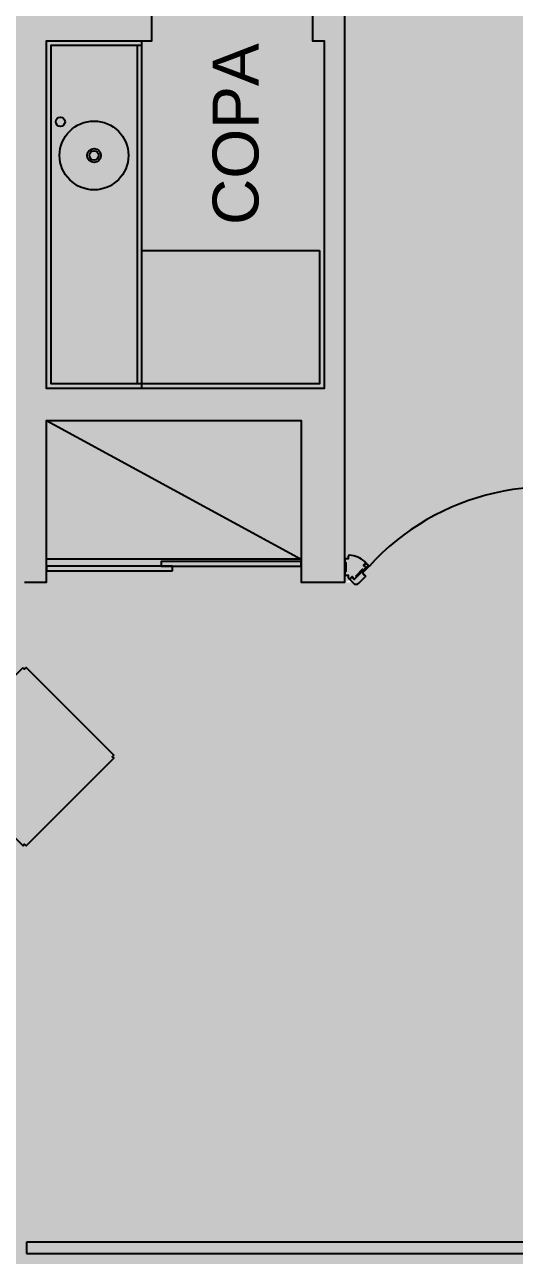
# Model space of a CAD drawing. Header units: metres. Extents: x -331 to 2982, y 362 to 2539.
# Drawn here: x 809.12 to 811.26, y 1924.64 to 1930 of the extents above; entities that cross this region are included whole.
import ezdxf

# ---------------------------------------------------------------- set-up
doc = ezdxf.new("R2010")
doc.units = ezdxf.units.M
doc.linetypes.add('XR_BL2_3 PAV$0$CONTINUOUS', pattern=[0])
doc.layers.add('_corredores', color=251, linetype='Continuous', plot=False)
doc.layers.add('_salas', color=251, linetype='Continuous', plot=False)
for name, color, linetype in [('ALV', 251, 'Continuous'), ('CX', 251, 'Continuous'), ('Est', 251, 'Continuous'), ('Mob', 251, 'Continuous'), ('Texto_Salas', 251, 'Continuous'), ('vid', 251, 'Continuous')]:
    doc.layers.add(name, color=color, linetype=linetype)
doc.styles.add('ARIAL', font='arial.ttf')

msp = doc.modelspace()

# ---------------------------------------------------------------- hatches: boundary and pattern name
at = {"layer": '_corredores', "transparency": 33554508}
h = msp.add_hatch(color=256, dxfattribs=at)
h.dxf.hatch_style = 1
h.paths.add_polyline_path([(851.6090103991523, 1924.544323201043), (870.3790019929907, 1924.544323201043), (870.3790020081501, 1926.38005962896), (870.1890031989592, 1926.380063498952), (870.1890031989592, 1926.577053964118), (870.0030230681255, 1926.764323779391), (866.304005456911, 1926.765022920283), (866.2884016433563, 1926.731474881693), (866.1837608401465, 1926.8135582612), (865.4223933805551, 1927.574323779393), (863.9939660847658, 1927.574323779393), (862.5655387889765, 1927.574323779393), (861.7555975857936, 1926.765022920283), (861.7200122290428, 1926.765022920283), (861.7164457710942, 1926.764144565178), (861.7029473616385, 1926.762872930572), (861.6849267126208, 1926.762872930572), (858.0906787502599, 1926.765022920283), (857.7440003585571, 1926.418344528582), (857.3973219668542, 1926.765022920283), (853.8040740044862, 1926.765022920283), (853.7884701909315, 1926.731474881693), (853.6838293877217, 1926.8135582612), (852.9224619281304, 1927.574323779393), (851.494034632341, 1927.574323779393), (849.747500108544, 1927.574324326038), (849.7475001085622, 1926.814324326045), (849.6075001085501, 1926.814324326045), (849.6075001085542, 1929.894324326034), (841.2340003585477, 1929.894324326046), (841.2340003585473, 1928.05432432604), (840.4741414373702, 1928.05432432604), (840.4741414373702, 1927.096091448476), (840.7559085598004, 1926.814324326047), (840.3740708979617, 1926.432486664205), (840.0415346418758, 1926.76502292029), (836.4343521921583, 1926.76502292029), (836.4187483786036, 1926.7314748817), (836.3141075753938, 1926.813558261207), (835.5527401158024, 1927.5743237794), (834.1243128200131, 1927.5743237794), (832.6958855242237, 1927.5743237794), (831.8859443210408, 1926.76502292029), (831.8503589642901, 1926.76502292029), (831.8467925063414, 1926.764144565185), (831.8332940968858, 1926.762872930579), (831.8152734478681, 1926.762872930579), (828.2210254855072, 1926.76502292029), (827.8743470938043, 1926.418344528589), (827.5276687021014, 1926.76502292029), (823.9338683480682, 1926.76502292029), (823.9182645345136, 1926.7314748817), (823.8136237313038, 1926.813558261207), (823.0522562717124, 1927.5743237794), (821.6238289759231, 1927.5743237794), (820.1954016801337, 1927.5743237794), (819.3854604769508, 1926.76502292029), (819.3498751202001, 1926.76502292029), (819.3463086622514, 1926.764144565185), (819.3328102527958, 1926.762872930579), (819.3147896037781, 1926.762872930579), (815.7205416414172, 1926.76502292029), (815.3738632497143, 1926.418344528589), (815.0271848580114, 1926.76502292029), (811.4339368956507, 1926.76502292029), (811.4183330820961, 1926.7314748817), (811.3136922788863, 1926.813558261207), (810.5523248192949, 1927.5743237794), (809.1238975235055, 1927.5743237794), (807.6954702277162, 1927.5743237794), (806.8855290245333, 1926.76502292029), (806.8499436677826, 1926.76502292029), (806.8463772098339, 1926.764144565185), (806.8328788003782, 1926.762872930579), (806.8148581513606, 1926.762872930579), (803.2206101889851, 1926.76502292029), (802.8739317972822, 1926.418344528589), (802.5272534055794, 1926.76502292029), (798.9339369093268, 1926.76502292029), (798.9183330957721, 1926.7314748817), (798.8136922925623, 1926.813558261207), (798.052324832971, 1927.5743237794), (796.6238975371816, 1927.5743237794), (795.1954702413923, 1927.5743237794), (794.3855290382094, 1926.76502292029), (794.3499436814586, 1926.76502292029), (794.34637722351, 1926.764144565185), (794.3328788140543, 1926.762872930579), (794.3148581650366, 1926.762872930579), (790.7206102026757, 1926.76502292029), (790.3739318109729, 1926.418344528589), (790.02725341927, 1926.76502292029), (786.4340054568947, 1926.76502292029), (786.4184016433396, 1926.7314748817), (786.3137608401303, 1926.813558261207), (785.5523933805389, 1927.5743237794), (784.1239660847496, 1927.5743237794), (782.6955387889602, 1927.5743237794), (781.8855975857773, 1926.76502292029), (781.8500122290266, 1926.76502292029), (781.8464457710779, 1926.764144565185), (781.8329473616222, 1926.762872930579), (781.8149267126046, 1926.762872930579), (778.2206787502437, 1926.76502292029), (777.8740003585408, 1926.418344528589), (777.5273219668379, 1926.76502292029), (773.9340740044772, 1926.76502292029), (773.9184701909221, 1926.7314748817), (773.8138293877128, 1926.813558261207), (773.0524619281214, 1927.5743237794), (771.624034632332, 1927.5743237794), (770.1956073365427, 1927.5743237794), (769.3856796929526, 1926.765036469163), (769.3501084914014, 1926.76502974595), (769.3465143186604, 1926.764144565185), (769.3330159092047, 1926.762872930579), (769.3149952601871, 1926.762872930579), (765.6149776489724, 1926.764323779398), (765.4289975181387, 1926.577053964125), (765.4289975181387, 1926.38006349896), (765.2389987089477, 1926.380059628968), (765.2389987089477, 1924.544323201032), (770.0840003585545, 1924.544323201032), (770.0840003585545, 1914.631084747843), (770.3940037716084, 1914.631084747843), (770.3940037716084, 1905.511084747842), (765.0090032716002, 1905.511084747842), (765.0090032716007, 1910.811084747842), (763.8090032716004, 1910.811084747842), (763.8090032716004, 1905.511084747842), (755.9090032716003, 1905.511084747842), (755.9090032716003, 1910.811084747842), (754.8090032716004, 1910.811084747842), (754.8090032716004, 1905.511084747842), (746.0590032716004, 1905.511084747842), (746.0590032716004, 1901.896084747842), (748.4290032716008, 1901.896084747842), (748.4290032716008, 1903.596084747842), (748.0290032716002, 1903.596084747842), (748.0290032716002, 1903.796084747842), (754.4540032716004, 1903.796084747842), (754.4540032716004, 1903.596084747842), (754.1290032716006, 1903.596084747842), (754.1290032716006, 1901.896084747842), (754.4540032716004, 1901.896084747842), (754.4540032716004, 1901.696084747842), (754.4540032716004, 1901.171084747842), (757.9540032716004, 1901.171084747842), (757.9540032716004, 1903.571084747842), (757.9540032716004, 1903.771084747842), (768.0090032716007, 1903.771084747842), (768.0090032716007, 1903.751084747838), (768.8140032716005, 1903.751084747842), (768.8140032716005, 1895.791084747842), (767.9840032716006, 1895.791084747842), (767.9840032716006, 1895.771084747842), (762.3440032716007, 1895.771084747842), (761.0690032716006, 1895.771084747842), (761.0690032716006, 1893.046084747842), (754.1540032716002, 1893.046084747842), (752.4790032716005, 1893.046084747842), (752.4790032716005, 1860.521059430916), (752.4790032716005, 1859.096084747842), (752.4790032716005, 1857.621084747842), (754.0790032716004, 1857.621084747842), (754.0790032716004, 1860.546084747842), (753.9040032716002, 1860.546084747842), (753.9040032716002, 1863.421084747842), (754.1690032716006, 1863.421084747842), (754.1690032716006, 1887.631084747842), (760.8040032716008, 1887.631084747842), (760.8040032716008, 1887.721084747842), (768.9090032716003, 1887.721084747842), (770.3090032716004, 1887.721084747842), (771.9090032716003, 1887.721084747842), (773.009003271749, 1887.72108474734), (775.8590032717502, 1887.72108474734), (775.8590032717502, 1886.621084747842), (777.1590032716003, 1886.621084747842), (777.1590032716003, 1887.721084747842), (788.7590032716002, 1887.721084747842), (788.7590032716007, 1886.621084747842), (790.0590032716004, 1886.621084747842), (790.0590032716004, 1887.721084747842), (802.3090032716004, 1887.721084747842), (804.0090032716007, 1887.721084747842), (844.9590032716005, 1887.721084747842), (844.9590032716005, 1887.896084747842), (845.2590032716007, 1887.896084747842), (845.2590032716007, 1887.542534266989), (845.2590032716007, 1863.221084747842), (807.1090032716011, 1863.221084747842), (807.1090032716002, 1860.671084747842), (807.1090032716006, 1860.571084747842), (806.5557595249584, 1860.571084747842), (806.5557595249584, 1858.751084747842), (806.5557595249584, 1855.871084747842), (806.5557595249584, 1855.143084747842), (807.955759524958, 1855.143084747843), (807.955759524958, 1857.121084747842), (809.1340032716002, 1857.121084747842), (809.1340032716016, 1860.671084747842), (845.2590032716007, 1860.671084747842), (845.2590032716007, 1855.976525973798), (846.3840032716007, 1855.976525973798), (846.3840032716007, 1856.871084747842), (846.0340032716003, 1856.871084747842), (846.0340032716003, 1856.971084747842), (846.4340032716004, 1856.971084747842), (846.4340032716004, 1860.671084747842), (849.1840032716004, 1860.671084747842), (849.1840032716004, 1856.971084747842), (849.5840032716005, 1856.971084747842), (849.5840032716005, 1856.871084747842), (849.2340032716002, 1856.871084747842), (849.2340032716002, 1855.976525973798), (850.4590032716005, 1855.976525973798), (850.4590032716005, 1860.671084747842), (859.4590032716005, 1860.671084747842), (859.4590032716005, 1863.221084747842), (849.5590032716004, 1863.221084747848), (849.5590032716004, 1888.221084747842), (849.6590032716003, 1888.221084747842), (849.6590032716003, 1887.721084747842), (854.2890032716004, 1887.721084747842), (854.2890032716004, 1895.621084747842), (859.2590032716007, 1895.621084747842), (859.2590032716007, 1905.521084747842), (857.3590032716006, 1905.521084747842), (857.3590032716002, 1905.621084747842), (858.0340032716003, 1905.621084747842), (858.0340032716003, 1908.221084747842), (853.7090032716005, 1908.221084747842), (853.7090032716005, 1908.183584747842), (853.6090032716006, 1908.183584747842), (853.6090032716002, 1910.121084747842), (850.8590032716006, 1910.121084747842), (850.8600986497395, 1912.861084747706), (849.6590032717359, 1912.861084747706), (849.6590032716003, 1908.921084747842), (852.4090032716003, 1908.921084747842), (852.4090032716003, 1903.771084747842), (852.4090032716003, 1895.701084747842), (852.4090032716003, 1890.371084747842), (849.5590032716004, 1890.371084747842), (849.5590032716004, 1908.921084747842), (849.559003271735, 1912.961084747706), (852.2590032717353, 1912.961084747706), (852.2590032717358, 1914.631084747706), (851.6090103991523, 1914.631084747842)])
h.paths.add_polyline_path([(845.9290073625052, 1914.631084747842), (846.0060032716005, 1914.631084747842), (846.0060032716005, 1905.511084747842), (844.9990032716005, 1905.511084747842), (844.9990032716005, 1909.911084747842), (845.0090032716007, 1910.811084747842), (843.8090032716004, 1910.811084747842), (843.8090032716004, 1905.511084747842), (835.0090032716007, 1905.511084747842), (835.0090032716007, 1910.811084747842), (833.8090032716004, 1910.811084747842), (833.8090032716004, 1905.511084747842), (825.0090032716007, 1905.511084747842), (825.0090032716007, 1910.811084747842), (823.8090032716004, 1910.811084747842), (823.8090032716004, 1905.511084747842), (815.0090032716007, 1905.511084747843), (815.0090032716007, 1910.811084747842), (813.8090032716004, 1910.811084747842), (813.8090032716004, 1905.511084747842), (805.0090032716007, 1905.511084747843), (805.0090032716007, 1910.811084747842), (803.8090032716004, 1910.811084747842), (803.8090032716004, 1905.511084747842), (795.0090032716007, 1905.511084747843), (795.0090032716007, 1910.811084747842), (793.8090032716004, 1910.811084747842), (793.8090032716004, 1905.511084747842), (785.0090032716007, 1905.511084747843), (785.0090032716007, 1910.811084747842), (783.8090032716004, 1910.811084747842), (783.8090032716004, 1905.511084747842), (775.0090032716007, 1905.511084747843), (775.0090032716002, 1910.811084747842), (773.9790066846554, 1910.811084747843), (773.9790066846554, 1905.511084747843), (773.1940037717814, 1905.511084747843), (773.1940037717814, 1914.631084747843), (773.124003456136, 1914.631084747843), (773.1237412057781, 1920.11131046298), (775.1443230805003, 1920.111316249778), (775.1443230805003, 1921.611324326035), (775.1243230805158, 1921.611324326035), (775.1243230805158, 1922.031324326047), (773.6243230805003, 1922.031324326051), (773.6243230805003, 1921.611324326052), (773.1640003585526, 1921.611324326052), (773.1639903204782, 1924.544323201033), (845.9290005234079, 1924.543191984598), (845.9294277829522, 1921.611324326052), (845.468673134571, 1921.611324326052), (845.468667598534, 1922.031324326051), (843.968673134571, 1922.031324326047), (843.9686731345555, 1921.611324326035), (843.948673134571, 1920.111324325963), (845.9287350335326, 1920.111324325901)], flags=16)
h.paths.add_polyline_path([(851.4940003585543, 1926.432486664204), (851.1121626967115, 1926.814324326045), (851.4940003585507, 1927.196161987886), (851.8758380203926, 1926.814324326045)], flags=16)
h.paths.add_polyline_path([(845.2440003585552, 1926.4324866642), (844.8621626967133, 1926.814324326041), (845.2440003585516, 1927.196161987882), (845.6258380203944, 1926.814324326041)], flags=16)
h.paths.add_polyline_path([(845.1190032716004, 1903.801084747842), (845.1190032716004, 1895.821084747676), (845.2590032717353, 1895.821084747676), (845.2590032717353, 1890.321084747706), (839.6590032717068, 1890.321084747706), (775.8590032717348, 1890.32108474734), (772.9840032717066, 1890.32108474734), (772.9840032716006, 1895.791084747842), (771.7540032716006, 1895.791084747842), (771.7540032716006, 1903.746084747842), (773.0990032716004, 1903.746084747842), (773.0990032716004, 1903.801084747842)], flags=16)
h.paths.add_polyline_path([(834.5060456549386, 1926.814324326041), (834.1242079930998, 1926.4324866642), (833.7423703312575, 1926.814324326041), (834.1242079930962, 1927.196161987882)], flags=16)
h.paths.add_polyline_path([(863.6121621977368, 1926.814324825011), (863.9939998595755, 1927.196162486852), (864.3758375214179, 1926.814324825011), (863.9939998595792, 1926.43248716317)], flags=16)
h.paths.add_polyline_path([(845.2590032717353, 1895.821084747676), (845.2590032717353, 1890.321084747706), (839.6590032717068, 1890.321084747706), (775.8590032717348, 1890.32108474734), (772.9840032717066, 1890.32108474734), (772.9840032717066, 1895.82108474734), (775.8590032717348, 1895.82108474734), (839.6590032717068, 1895.821084747676)], flags=0)
h.paths.add_polyline_path([(822.0060113880127, 1926.814324326041), (821.6241737261739, 1926.4324866642), (821.2423360643315, 1926.814324326041), (821.6241737261703, 1927.196161987882)], flags=16)
h.paths.add_polyline_path([(809.5058380203691, 1926.814324326041), (809.1240003585303, 1926.4324866642), (808.742162696688, 1926.814324326041), (809.1240003585267, 1927.196161987882)], flags=16)
h.paths.add_polyline_path([(797.0058380203809, 1926.814324326041), (796.6240003585422, 1926.4324866642), (796.2421626966998, 1926.814324326041), (796.6240003585385, 1927.196161987882)], flags=16)
h.paths.add_polyline_path([(784.5057699717845, 1926.814324825011), (784.1239323099458, 1926.43248716317), (783.7420946481034, 1926.814324825011), (784.1239323099421, 1927.196162486852)], flags=16)
h.paths.add_polyline_path([(772.0058385193597, 1926.814324825011), (771.624000857521, 1926.43248716317), (771.2421631956786, 1926.814324825011), (771.6240008575173, 1927.196162486852)], flags=16)
edge = h.paths.add_edge_path(flags=16)
edge.add_line((767.5554988806216, 1893.923973384908), (767.4080515126493, 1893.820729626365))
edge.add_line((767.4080515126493, 1893.820729626365), (767.2030086811719, 1894.065090157414))
edge.add_line((767.2030086811719, 1894.065090157414), (766.3085186029712, 1893.170600079213))
edge.add_arc((765.9090032716013, 1892.771084747842), 0.5649999999996324, -45.00000000003263, 45.00000000003263, ccw=False)
edge.add_line((766.3085186029712, 1892.371569416472), (767.2030086811719, 1891.477079338271))
edge.add_line((767.2030086811719, 1891.477079338271), (767.4080515126493, 1891.72143986932))
edge.add_line((767.4080515126493, 1891.72143986932), (767.5554988806216, 1891.618196110777))
edge.add_arc((765.9090032716006, 1892.771084747842), 2.010000000000087, 34.99999999999568, 325.00000000000426, ccw=False)
at = {"layer": '_salas', "transparency": 33554559}
h = msp.add_hatch(color=256, dxfattribs=at)
h.dxf.hatch_style = 1
h.paths.add_polyline_path([(870.3790004178522, 1937.729323201039), (851.6290007293983, 1937.729323280427), (851.6290007293974, 1939.284324326051), (851.2989999810188, 1939.284324326051), (851.2989999810188, 1937.729324511683), (840.5640011069281, 1937.729324511683), (840.5640011069277, 1939.28432432605), (840.2340003585491, 1939.28432432605), (840.2340003585491, 1937.729322654398), (765.2390002925649, 1937.729322654398), (765.2389987089477, 1926.380059628968), (765.4289975181387, 1926.38006349896), (765.4289975181387, 1926.577053964125), (765.6149776489724, 1926.764323779398), (769.3501084914014, 1926.76502974595), (769.3825654941575, 1926.773023327954), (769.4342398769513, 1926.813558261207), (770.1915816380133, 1927.570301263611), (770.2046631134658, 1927.583382739063), (770.2290003518701, 1927.5743237794), (771.624034632332, 1927.5743237794), (773.019068912794, 1927.5743237794), (773.0434061511983, 1927.583382739063), (773.0564876266508, 1927.570301263611), (773.8138293877128, 1926.813558261207), (773.8655037705066, 1926.773023327954), (773.897988488055, 1926.76502292029), (777.5273219668379, 1926.76502292029), (777.8669292907362, 1926.425415596394), (777.8740003585444, 1926.432486664202), (778.2206787502437, 1926.76502292029), (781.8500122290266, 1926.76502292029), (781.882496946575, 1926.773023327954), (781.9341713293688, 1926.813558261207), (782.6915130904308, 1927.570301263611), (782.7045945658833, 1927.583382739063), (782.7289318042876, 1927.5743237794), (784.1239660847496, 1927.5743237794), (785.5190003652115, 1927.5743237794), (785.5433376036158, 1927.583382739063), (785.5564190790683, 1927.570301263611), (786.3137608401303, 1926.813558261207), (786.3654352229241, 1926.773023327954), (786.3979199404725, 1926.76502292029), (790.02725341927, 1926.76502292029), (790.3668607431682, 1926.425415596394), (790.3739318109692, 1926.432486664202), (790.7206102026757, 1926.76502292029), (794.3499436814586, 1926.76502292029), (794.382428399007, 1926.773023327954), (794.4341027818009, 1926.813558261207), (795.1914445428629, 1927.570301263611), (795.2045260183154, 1927.583382739063), (795.2288632567197, 1927.5743237794), (796.6238975371816, 1927.5743237794), (798.0189318176435, 1927.5743237794), (798.0432690560478, 1927.583382739063), (798.0563505315004, 1927.570301263611), (798.8136922925623, 1926.813558261207), (798.8653666753562, 1926.773023327954), (798.8978513929046, 1926.76502292029), (802.5272534055794, 1926.76502292029), (802.8668607294776, 1926.425415596394), (802.8739317972859, 1926.432486664202), (803.2206101889851, 1926.76502292029), (806.8499436677826, 1926.76502292029), (806.882428385331, 1926.773023327954), (806.9341027681248, 1926.813558261207), (807.6914445291868, 1927.570301263611), (807.7045260046393, 1927.583382739063), (807.7288632430436, 1927.5743237794), (809.1238975235055, 1927.5743237794), (810.5189318039675, 1927.5743237794), (810.5432690423718, 1927.583382739063), (810.5563505178243, 1927.570301263611), (811.3136922788863, 1926.813558261207), (811.3653666616801, 1926.773023327954), (811.3978513792285, 1926.76502292029), (815.0271848580114, 1926.76502292029), (815.3667921819097, 1926.425415596394), (815.3738632497107, 1926.432486664202), (815.7205416414172, 1926.76502292029), (819.3498751202001, 1926.76502292029), (819.3823598377485, 1926.773023327954), (819.4340342205423, 1926.813558261207), (820.1913759816043, 1927.570301263611), (820.2044574570568, 1927.583382739063), (820.2287946954611, 1927.5743237794), (821.6238289759231, 1927.5743237794), (823.018863256385, 1927.5743237794), (823.0432004947893, 1927.583382739063), (823.0562819702418, 1927.570301263611), (823.8136237313038, 1926.813558261207), (823.8652981140976, 1926.773023327954), (823.897782831646, 1926.76502292029), (827.5276687021014, 1926.76502292029), (827.8672760259997, 1926.425415596394), (827.874347093808, 1926.432486664202), (828.2210254855072, 1926.76502292029), (831.8503589642901, 1926.76502292029), (831.8828436818385, 1926.773023327954), (831.9345180646324, 1926.813558261207), (832.6918598256943, 1927.570301263611), (832.7049413011468, 1927.583382739063), (832.7292785395512, 1927.5743237794), (834.1243128200131, 1927.5743237794), (835.519347100475, 1927.5743237794), (835.5436843388793, 1927.583382739063), (835.5567658143318, 1927.570301263611), (836.3141075753938, 1926.813558261207), (836.3657819581877, 1926.773023327954), (836.3982666757361, 1926.76502292029), (840.0415346418758, 1926.76502292029), (840.3740708979617, 1926.432486664205), (840.7559085598004, 1926.814324326047), (840.4741414373702, 1927.096091448476), (840.4741414373702, 1928.05432432604), (841.2340003585473, 1928.05432432604), (841.2340003585477, 1929.894324326046), (849.6075001085542, 1929.894324326034), (849.6075001085501, 1926.814324326045), (849.7475001085622, 1926.814324326045), (849.747500108544, 1927.574324326038), (851.494034632341, 1927.574323779393), (852.8890689128029, 1927.574323779393), (852.9134061512073, 1927.583382739056), (852.9264876266598, 1927.570301263604), (853.6838293877217, 1926.8135582612), (853.7355037705156, 1926.773023327946), (853.767988488064, 1926.765022920283), (857.3973219668542, 1926.765022920283), (857.7369292907524, 1926.425415596386), (857.7440003585534, 1926.432486664195), (858.0906787502599, 1926.765022920283), (861.7200122290428, 1926.765022920283), (861.7524969465912, 1926.773023327946), (861.8041713293851, 1926.8135582612), (862.5615130904471, 1927.570301263604), (862.5745945658996, 1927.583382739056), (862.5989318043039, 1927.574323779393), (863.9939660847658, 1927.574323779393), (865.3890003652277, 1927.574323779393), (865.413337603632, 1927.583382739056), (865.4264190790846, 1927.570301263604), (866.1837608401465, 1926.8135582612), (866.2354352229404, 1926.773023327946), (866.2678922256964, 1926.765029745943), (870.0030230681255, 1926.764323779391), (870.1890031989592, 1926.577053964118), (870.1890031989592, 1926.380063498952), (870.3790019929907, 1926.380059628961), (870.3790019929907, 1926.380063274118)])
h = msp.add_hatch(color=256, dxfattribs=at)
h.dxf.hatch_style = 1
h.paths.add_polyline_path([(797.0058380203809, 1926.814324326041), (796.6240003585385, 1927.196161987882), (796.2421626966998, 1926.814324326041), (796.6240003585422, 1926.4324866642)])
h.paths.add_polyline_path([(809.1240003585267, 1927.196161987882), (808.742162696688, 1926.814324326041), (809.1240003585303, 1926.4324866642), (809.5058380203691, 1926.814324326041)])
h.paths.add_polyline_path([(822.0060113880127, 1926.814324326041), (821.6241737261703, 1927.196161987882), (821.2423360643315, 1926.814324326041), (821.6241737261739, 1926.4324866642)])

# ---------------------------------------------------------------- linework, layer by layer
at = {"layer": 'ALV'}
for points in [[(809.1239318042508, 1927.574323779261), (809.2189318046067, 1927.574323779508), (809.2189318043993, 1928.279323779261), (810.3289318043962, 1928.279323779257), (810.3289318043944, 1927.574323779264), (810.5189318043927, 1927.574323779264), (810.5189318043958, 1930.074323779262)], [(810.3789318043878, 1930.074323779263), (810.3789318043978, 1929.934323779266), (810.4289318043875, 1929.934323779266), (810.4289318043902, 1928.419323779265), (809.2189318043993, 1928.41932377926), (809.2189318043993, 1929.934323779265), (809.6789318043934, 1929.93432377926), (809.6789318043934, 1930.074323779264)]]:
    msp.add_lwpolyline(points, dxfattribs=at)
at = {"layer": 'CX'}
msp.add_lwpolyline([(810.519268704363, 1927.65897232532, 0.414213562373095), (810.5197687043631, 1927.65847232532), (810.520768704363, 1927.65847232532), (810.520768704363, 1927.659472325319, -0.414213562373095), (810.5225187043629, 1927.66122232532), (810.5242687043631, 1927.66122232532), (810.5242687043631, 1927.64097232532), (810.5242687043631, 1927.62072232532), (810.5225187043629, 1927.62072232532, -0.414213562373095), (810.520768704363, 1927.622472325319), (810.520768704363, 1927.623472325319), (810.5197687043631, 1927.623472325319, 0.414213562373095), (810.5192687043632, 1927.62297232532), (810.5192687043632, 1927.605972325319), (810.5342687043631, 1927.605972325319), (810.5342687043631, 1927.594972325319, 0.6681786379193007), (810.5428042382691, 1927.591436791414), (810.550582412862, 1927.599214966006), (810.5611890145799, 1927.588608364289), (810.5732098298599, 1927.600629179569, 0.4142135623730919), (810.5732098298599, 1927.60133628635), (810.5725027230787, 1927.602043393131), (810.5717956162975, 1927.60133628635, -0.4142135623730979), (810.5693207425634, 1927.60133628635), (810.5680833056963, 1927.602573723217), (810.5967211303346, 1927.631211547855), (810.5979585672014, 1927.629974110988, -0.4142135623730919), (810.5979585672017, 1927.627499237254), (810.5972514604205, 1927.626792130473), (810.5979585672017, 1927.626085023692, 0.4142135623730979), (810.5986656739829, 1927.626085023692), (810.6106864892629, 1927.638105838972), (810.6000798875452, 1927.64871244069), (810.6078738547467, 1927.656506407891, 0.4411048466042878), (810.6075381966177, 1927.663883919805, 0.1523718555518711), (810.5397227392091, 1927.691974002003, 0.4411048466066979), (810.5342687043631, 1927.686994659441), (810.5342687043631, 1927.675972325319), (810.5192687043632, 1927.675972325319)], format="xyb", close=True, dxfattribs=at)
for points in [[(809.7689318043995, 1927.624323779262), (809.7689318043995, 1927.644323779262), (809.2189318043993, 1927.644323779262), (809.2189318043993, 1927.624323779262)], [(810.3289318043999, 1927.644323779262), (810.3289318043999, 1927.664323779263), (809.7189318043993, 1927.664323779263), (809.7189318043993, 1927.644323779262)]]:
    msp.add_lwpolyline(points, close=True, dxfattribs=at)
at = {"layer": 'CX', "linetype": 'XR_BL2_3 PAV$0$CONTINUOUS'}
msp.add_lwpolyline([(810.6245863226334, 1927.643486815328, 0.4142135623730958), (810.6245863226334, 1927.646315242453), (810.6155353558343, 1927.655366209252, 0.4142135623730943), (810.6084642880223, 1927.655366209252), (810.6010396668198, 1927.647941588049), (810.6037293318409, 1927.645251923028), (810.6045778599782, 1927.646100451166), (810.6029488551292, 1927.647729456015), (810.6095249481941, 1927.65430554908, -0.4142135623730943), (810.6144746956625, 1927.65430554908), (810.6235256624616, 1927.645254582281, -0.4142135623730958), (810.6235256624616, 1927.6445474755), (810.6185710152151, 1927.63959291169), (810.6165204472677, 1927.641643479637, 0.4142135623730943), (810.6153890764178, 1927.641643479637), (810.5604517375798, 1927.586706140799), (810.5501279785747, 1927.597029899804), (810.5434104641533, 1927.590312385383, 0.4225789089181034), (810.543269042797, 1927.583382738927), (810.5563505182492, 1927.570301263475, 0.4142135623730944), (810.5796850420284, 1927.570301263475), (810.6090299734474, 1927.599646194895, 0.4142135623730958), (810.6090299734472, 1927.602474622019), (810.6037249048215, 1927.607779690645), (810.6031609871636, 1927.60509091711), (810.5989183464765, 1927.609333557797), (810.6016071200117, 1927.609897475455), (810.5963020513859, 1927.615202544081), (810.6240457124677, 1927.642946288599)], format="xyb", dxfattribs=at)
at = {"layer": 'CX', "color": 251, "true_color": 0x606060}
msp.add_arc((811.4068960011905, 1926.932492178441), 1.057128366071655, 358.1407932489564, 137.7333388243673, dxfattribs=at)
at = {"layer": 'Est', "color": 251}
msp.add_lwpolyline([(809.1169292908498, 1927.203233055557), (809.1240003586618, 1927.196161987745), (809.1310714264737, 1927.203233055557), (809.5129090883161, 1926.821395393716), (809.5058380205041, 1926.814324325904), (809.5129090883161, 1926.807253258092), (809.1310714264773, 1926.425415596251), (809.1240003586654, 1926.432486664063), (809.1169292908535, 1926.425415596251), (808.7350916290111, 1926.807253258092), (808.742162696823, 1926.814324325904), (808.7350916290111, 1926.821395393716)], close=True, dxfattribs=at)
at = {"layer": 'Mob', "ltscale": 0.05}
msp.add_line((809.6139318044079, 1929.91432377926), (809.6139925850721, 1928.439339393427), dxfattribs=at)
at = {"layer": 'Mob'}
for p, q in [((809.6339318044083, 1929.019323779262), (810.4089318043984, 1929.019323779261)), ((809.2189318043993, 1928.279323779261), (810.328931804399, 1927.674323779263)), ((810.328931804399, 1927.674323779263), (809.2189318043993, 1927.674323779261))]:
    msp.add_line(p, q, dxfattribs=at)
for points in [[(809.6339318044083, 1928.41932377926), (809.6339318044083, 1928.41932377926), (809.2189318043993, 1928.41932377926), (809.2189318043993, 1929.934323779261), (809.6339318044083, 1929.93432377926), (809.6339318044083, 1928.41932377926)], [(810.4089318043984, 1929.019323779261), (810.4089318043984, 1928.439372487569), (809.2389318043997, 1928.439323779257), (809.2389318043997, 1929.914323779259), (809.6337980325757, 1929.914258004401)]]:
    msp.add_lwpolyline(points, dxfattribs=at)
for centre, radius in [((809.2796457005916, 1929.581099828398), 0.02027487523582749), ((809.4264318044043, 1929.43432377926), 0.15), ((809.4264318044043, 1929.43432377926), 0.0302748752358275), ((809.4264318044043, 1929.43432377926), 0.02027487523582749)]:
    msp.add_circle(centre, radius, dxfattribs=at)
at = {"layer": 'vid', "color": 251, "linetype": 'ByBlock'}
for p, q in [((812.2400004836845, 1924.699323200906), (809.1320003586861, 1924.699323200906)), ((809.1320003586861, 1924.699323200906), (809.1320003586866, 1924.649323200905)), ((809.1320003586866, 1924.649323200905), (812.2400004836845, 1924.649323200905))]:
    msp.add_line(p, q, dxfattribs=at)

# ---------------------------------------------------------------- texts
at = {"layer": 'Texto_Salas', "color": 251, "insert": (809.9431360030135, 1929.527128275067), "char_height": 0.2, "width": 2.26260000000002, "attachment_point": 2, "rotation": 89.99999999970034, "style": 'ARIAL'}
msp.add_mtext('COPA', dxfattribs=at)

doc.saveas('drawing.dxf')
